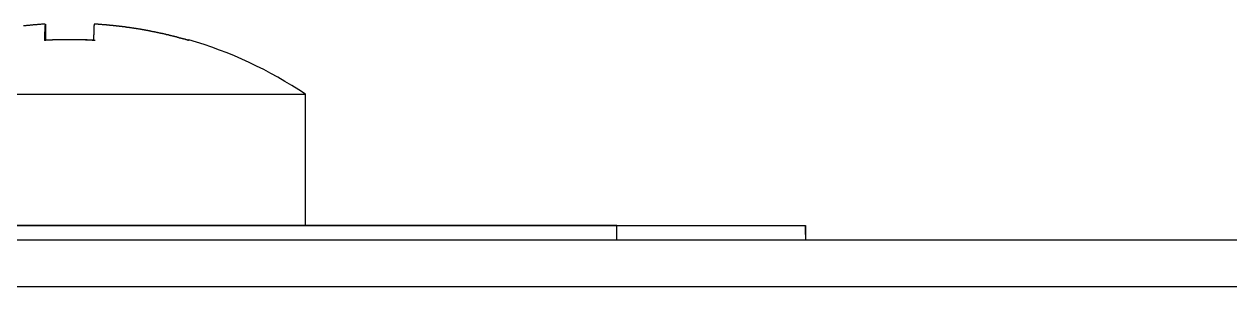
# Model space of a CAD drawing. Extents: x 60 to 297, y 47 to 311.
# Drawn here: x 115.24 to 128.02, y 286.69 to 289.47 of the extents above; entities that cross this region are included whole.
import ezdxf

# ---------------------------------------------------------------- set-up
doc = ezdxf.new("R2010")
doc.units = 0
doc.layers.get('0').update_dxf_attribs({"linetype": 'CONTINUOUS'})

msp = doc.modelspace()

# ---------------------------------------------------------------- linework, layer by layer
at = {"color": 7, "linetype": 'CONTINUOUS'}
for p, q in [((115.461, 289.472), (115.461, 289.3)), ((115.464, 289.472), (115.464, 289.3)), ((115.984, 289.472), (115.984, 289.472)), ((113.222, 288.729), (118.222, 288.729)), ((118.222, 287.337), (118.222, 288.729)), ((98.522, 287.337), (121.522, 287.337)), ((118.872, 287.337), (112.528, 287.337)), ((113.022, 287.337), (118.872, 287.337)), ((121.522, 287.337), (118.222, 287.337)), ((120.522, 287.337), (118.872, 287.337)), ((120.522, 287.337), (118.872, 287.337)), ((121.522, 287.337), (123.522, 287.337)), ((121.522, 287.337), (122.995, 287.337)), ((123.322, 287.337), (123.522, 287.337)), ((123.522, 287.243), (123.522, 287.337)), ((123.522, 287.337), (123.522, 287.187)), ((105.622, 287.187), (139.022, 287.187)), ((139.522, 286.687), (80.522, 286.687))]:
    msp.add_line(p, q, dxfattribs=at)
at = {"color": 9, "linetype": 'CONTINUOUS'}
msp.add_line((121.522, 287.187), (121.522, 287.337), dxfattribs=at)
at = {"color": 7, "linetype": 'CONTINUOUS'}
for points in [[(115.461, 289.472, 0), (115.453, 289.472, 0), (115.445, 289.471, 0), (115.437, 289.471, 0), (115.429, 289.47, 0), (115.421, 289.47, 0), (115.413, 289.469, 0), (115.405, 289.469, 0), (115.397, 289.468, 0), (115.389, 289.467, 0), (115.381, 289.467, 0), (115.374, 289.466, 0), (115.366, 289.466, 0), (115.358, 289.465, 0), (115.35, 289.464, 0), (115.342, 289.464, 0), (115.334, 289.463, 0), (115.326, 289.462, 0), (115.318, 289.462, 0), (115.31, 289.461, 0), (115.302, 289.46, 0), (115.294, 289.459, 0), (115.287, 289.459, 0), (115.279, 289.458, 0), (115.271, 289.457, 0), (115.263, 289.456, 0), (115.255, 289.455, 0), (115.247, 289.455, 0), (115.239, 289.454, 0), (115.231, 289.453, 0)], [(115.461, 289.472, 0), (115.461, 289.472, 0), (115.46, 289.471, 0), (115.46, 289.471, 0), (115.46, 289.47, 0), (115.46, 289.47, 0), (115.46, 289.469, 0), (115.46, 289.469, 0), (115.46, 289.468, 0), (115.46, 289.467, 0), (115.46, 289.467, 0), (115.46, 289.466, 0), (115.46, 289.466, 0), (115.46, 289.465, 0), (115.46, 289.464, 0), (115.46, 289.464, 0), (115.46, 289.463, 0), (115.46, 289.462, 0), (115.46, 289.462, 0), (115.46, 289.461, 0), (115.46, 289.46, 0), (115.46, 289.459, 0), (115.459, 289.459, 0), (115.459, 289.458, 0), (115.459, 289.457, 0), (115.459, 289.456, 0), (115.459, 289.455, 0), (115.459, 289.455, 0), (115.459, 289.454, 0), (115.459, 289.453, 0), (115.459, 289.452, 0), (115.459, 289.451, 0), (115.459, 289.45, 0), (115.459, 289.449, 0), (115.459, 289.448, 0), (115.459, 289.448, 0), (115.459, 289.447, 0), (115.459, 289.446, 0), (115.459, 289.445, 0), (115.459, 289.444, 0), (115.459, 289.443, 0), (115.459, 289.442, 0), (115.458, 289.441, 0), (115.458, 289.439, 0), (115.458, 289.438, 0), (115.458, 289.437, 0), (115.458, 289.436, 0), (115.458, 289.435, 0), (115.458, 289.434, 0), (115.458, 289.433, 0), (115.458, 289.432, 0), (115.458, 289.431, 0), (115.458, 289.429, 0), (115.458, 289.428, 0), (115.458, 289.427, 0), (115.458, 289.426, 0), (115.458, 289.425, 0), (115.458, 289.423, 0), (115.458, 289.422, 0), (115.458, 289.421, 0), (115.458, 289.419, 0), (115.457, 289.418, 0), (115.457, 289.417, 0), (115.457, 289.416, 0), (115.457, 289.414, 0), (115.457, 289.413, 0), (115.457, 289.411, 0), (115.457, 289.41, 0), (115.457, 289.409, 0), (115.457, 289.407, 0), (115.457, 289.406, 0), (115.457, 289.404, 0), (115.457, 289.403, 0), (115.457, 289.401, 0), (115.457, 289.4, 0), (115.457, 289.399, 0), (115.457, 289.397, 0), (115.457, 289.395, 0), (115.457, 289.394, 0), (115.457, 289.392, 0), (115.457, 289.391, 0), (115.456, 289.389, 0), (115.456, 289.388, 0), (115.456, 289.386, 0), (115.456, 289.384, 0), (115.456, 289.383, 0), (115.456, 289.381, 0), (115.456, 289.38, 0), (115.456, 289.378, 0), (115.456, 289.376, 0), (115.456, 289.374, 0), (115.456, 289.373, 0), (115.456, 289.371, 0), (115.456, 289.369, 0), (115.456, 289.368, 0), (115.456, 289.366, 0), (115.456, 289.364, 0), (115.456, 289.362, 0), (115.456, 289.36, 0), (115.456, 289.359, 0), (115.456, 289.357, 0), (115.455, 289.355, 0), (115.455, 289.353, 0), (115.455, 289.351, 0), (115.455, 289.349, 0), (115.455, 289.347, 0), (115.455, 289.345, 0), (115.455, 289.343, 0), (115.455, 289.342, 0), (115.455, 289.34, 0), (115.455, 289.338, 0), (115.455, 289.336, 0), (115.455, 289.334, 0), (115.455, 289.332, 0), (115.455, 289.33, 0), (115.455, 289.328, 0), (115.455, 289.325, 0), (115.455, 289.323, 0), (115.455, 289.321, 0), (115.455, 289.319, 0), (115.455, 289.317, 0), (115.455, 289.315, 0), (115.454, 289.313, 0), (115.454, 289.311, 0), (115.454, 289.309, 0), (115.454, 289.306, 0), (115.454, 289.304, 0), (115.454, 289.302, 0), (115.454, 289.3, 0)], [(115.47, 289.3, 0), (115.47, 289.302, 0), (115.47, 289.304, 0), (115.47, 289.306, 0), (115.47, 289.309, 0), (115.47, 289.311, 0), (115.47, 289.313, 0), (115.47, 289.315, 0), (115.47, 289.317, 0), (115.47, 289.319, 0), (115.47, 289.321, 0), (115.47, 289.323, 0), (115.47, 289.325, 0), (115.47, 289.328, 0), (115.47, 289.33, 0), (115.47, 289.332, 0), (115.47, 289.334, 0), (115.47, 289.336, 0), (115.469, 289.338, 0), (115.469, 289.34, 0), (115.469, 289.342, 0), (115.469, 289.343, 0), (115.469, 289.345, 0), (115.469, 289.347, 0), (115.469, 289.349, 0), (115.469, 289.351, 0), (115.469, 289.353, 0), (115.469, 289.355, 0), (115.469, 289.357, 0), (115.469, 289.359, 0), (115.469, 289.36, 0), (115.469, 289.362, 0), (115.469, 289.364, 0), (115.469, 289.366, 0), (115.469, 289.368, 0), (115.469, 289.369, 0), (115.469, 289.371, 0), (115.469, 289.373, 0), (115.468, 289.374, 0), (115.468, 289.376, 0), (115.468, 289.378, 0), (115.468, 289.38, 0), (115.468, 289.381, 0), (115.468, 289.383, 0), (115.468, 289.384, 0), (115.468, 289.386, 0), (115.468, 289.388, 0), (115.468, 289.389, 0), (115.468, 289.391, 0), (115.468, 289.392, 0), (115.468, 289.394, 0), (115.468, 289.395, 0), (115.468, 289.397, 0), (115.468, 289.399, 0), (115.468, 289.4, 0), (115.468, 289.401, 0), (115.468, 289.403, 0), (115.468, 289.404, 0), (115.467, 289.406, 0), (115.467, 289.407, 0), (115.467, 289.409, 0), (115.467, 289.41, 0), (115.467, 289.411, 0), (115.467, 289.413, 0), (115.467, 289.414, 0), (115.467, 289.416, 0), (115.467, 289.417, 0), (115.467, 289.418, 0), (115.467, 289.419, 0), (115.467, 289.421, 0), (115.467, 289.422, 0), (115.467, 289.423, 0), (115.467, 289.425, 0), (115.467, 289.426, 0), (115.467, 289.427, 0), (115.467, 289.428, 0), (115.467, 289.429, 0), (115.467, 289.431, 0), (115.466, 289.432, 0), (115.466, 289.433, 0), (115.466, 289.434, 0), (115.466, 289.435, 0), (115.466, 289.436, 0), (115.466, 289.437, 0), (115.466, 289.438, 0), (115.466, 289.439, 0), (115.466, 289.441, 0), (115.466, 289.442, 0), (115.466, 289.443, 0), (115.466, 289.444, 0), (115.466, 289.445, 0), (115.466, 289.446, 0), (115.466, 289.447, 0), (115.466, 289.448, 0), (115.466, 289.448, 0), (115.466, 289.449, 0), (115.466, 289.45, 0), (115.466, 289.451, 0), (115.465, 289.452, 0), (115.465, 289.453, 0), (115.465, 289.454, 0), (115.465, 289.455, 0), (115.465, 289.455, 0), (115.465, 289.456, 0), (115.465, 289.457, 0), (115.465, 289.458, 0), (115.465, 289.459, 0), (115.465, 289.459, 0), (115.465, 289.46, 0), (115.465, 289.461, 0), (115.465, 289.462, 0), (115.465, 289.462, 0), (115.465, 289.463, 0), (115.465, 289.464, 0), (115.465, 289.464, 0), (115.465, 289.465, 0), (115.465, 289.466, 0), (115.464, 289.466, 0), (115.464, 289.467, 0), (115.464, 289.467, 0), (115.464, 289.468, 0), (115.464, 289.469, 0), (115.464, 289.469, 0), (115.464, 289.47, 0), (115.464, 289.47, 0), (115.464, 289.471, 0), (115.464, 289.471, 0), (115.464, 289.472, 0), (115.464, 289.472, 0)], [(115.981, 289.472, 0), (115.981, 289.472, 0), (115.98, 289.471, 0), (115.98, 289.471, 0), (115.98, 289.47, 0), (115.98, 289.47, 0), (115.98, 289.469, 0), (115.98, 289.469, 0), (115.98, 289.468, 0), (115.98, 289.467, 0), (115.98, 289.467, 0), (115.98, 289.466, 0), (115.98, 289.466, 0), (115.98, 289.465, 0), (115.98, 289.464, 0), (115.98, 289.464, 0), (115.98, 289.463, 0), (115.98, 289.462, 0), (115.98, 289.462, 0), (115.98, 289.461, 0), (115.98, 289.46, 0), (115.98, 289.459, 0), (115.979, 289.459, 0), (115.979, 289.458, 0), (115.979, 289.457, 0), (115.979, 289.456, 0), (115.979, 289.455, 0), (115.979, 289.455, 0), (115.979, 289.454, 0), (115.979, 289.453, 0), (115.979, 289.452, 0), (115.979, 289.451, 0), (115.979, 289.45, 0), (115.979, 289.449, 0), (115.979, 289.448, 0), (115.979, 289.448, 0), (115.979, 289.447, 0), (115.979, 289.446, 0), (115.979, 289.445, 0), (115.979, 289.444, 0), (115.979, 289.443, 0), (115.978, 289.442, 0), (115.978, 289.441, 0), (115.978, 289.439, 0), (115.978, 289.438, 0), (115.978, 289.437, 0), (115.978, 289.436, 0), (115.978, 289.435, 0), (115.978, 289.434, 0), (115.978, 289.433, 0), (115.978, 289.432, 0), (115.978, 289.431, 0), (115.978, 289.429, 0), (115.978, 289.428, 0), (115.978, 289.427, 0), (115.978, 289.426, 0), (115.978, 289.425, 0), (115.978, 289.423, 0), (115.978, 289.422, 0), (115.978, 289.421, 0), (115.978, 289.419, 0), (115.977, 289.418, 0), (115.977, 289.417, 0), (115.977, 289.416, 0), (115.977, 289.414, 0), (115.977, 289.413, 0), (115.977, 289.411, 0), (115.977, 289.41, 0), (115.977, 289.409, 0), (115.977, 289.407, 0), (115.977, 289.406, 0), (115.977, 289.404, 0), (115.977, 289.403, 0), (115.977, 289.401, 0), (115.977, 289.4, 0), (115.977, 289.399, 0), (115.977, 289.397, 0), (115.977, 289.395, 0), (115.977, 289.394, 0), (115.977, 289.392, 0), (115.977, 289.391, 0), (115.976, 289.389, 0), (115.976, 289.388, 0), (115.976, 289.386, 0), (115.976, 289.384, 0), (115.976, 289.383, 0), (115.976, 289.381, 0), (115.976, 289.38, 0), (115.976, 289.378, 0), (115.976, 289.376, 0), (115.976, 289.374, 0), (115.976, 289.373, 0), (115.976, 289.371, 0), (115.976, 289.369, 0), (115.976, 289.368, 0), (115.976, 289.366, 0), (115.976, 289.364, 0), (115.976, 289.362, 0), (115.976, 289.36, 0), (115.976, 289.359, 0), (115.976, 289.357, 0), (115.975, 289.355, 0), (115.975, 289.353, 0), (115.975, 289.351, 0), (115.975, 289.349, 0), (115.975, 289.347, 0), (115.975, 289.345, 0), (115.975, 289.343, 0), (115.975, 289.342, 0), (115.975, 289.34, 0), (115.975, 289.338, 0), (115.975, 289.336, 0), (115.975, 289.334, 0), (115.975, 289.332, 0), (115.975, 289.33, 0), (115.975, 289.328, 0), (115.975, 289.325, 0), (115.975, 289.323, 0), (115.975, 289.321, 0), (115.975, 289.319, 0), (115.975, 289.317, 0), (115.974, 289.315, 0), (115.974, 289.313, 0), (115.974, 289.311, 0), (115.974, 289.309, 0), (115.974, 289.306, 0), (115.974, 289.304, 0), (115.974, 289.302, 0), (115.974, 289.3, 0)], [(116.979, 289.3, 0), (116.972, 289.302, 0), (116.964, 289.304, 0), (116.956, 289.306, 0), (116.949, 289.309, 0), (116.941, 289.311, 0), (116.933, 289.313, 0), (116.926, 289.315, 0), (116.918, 289.317, 0), (116.91, 289.319, 0), (116.903, 289.321, 0), (116.895, 289.323, 0), (116.887, 289.325, 0), (116.88, 289.328, 0), (116.872, 289.33, 0), (116.864, 289.332, 0), (116.857, 289.334, 0), (116.849, 289.336, 0), (116.841, 289.338, 0), (116.834, 289.34, 0), (116.826, 289.342, 0), (116.818, 289.343, 0), (116.811, 289.345, 0), (116.803, 289.347, 0), (116.795, 289.349, 0), (116.788, 289.351, 0), (116.78, 289.353, 0), (116.772, 289.355, 0), (116.764, 289.357, 0), (116.757, 289.359, 0), (116.749, 289.36, 0), (116.741, 289.362, 0), (116.734, 289.364, 0), (116.726, 289.366, 0), (116.718, 289.368, 0), (116.71, 289.369, 0), (116.703, 289.371, 0), (116.695, 289.373, 0), (116.687, 289.374, 0), (116.679, 289.376, 0), (116.672, 289.378, 0), (116.664, 289.38, 0), (116.656, 289.381, 0), (116.648, 289.383, 0), (116.641, 289.384, 0), (116.633, 289.386, 0), (116.625, 289.388, 0), (116.617, 289.389, 0), (116.61, 289.391, 0), (116.602, 289.392, 0), (116.594, 289.394, 0), (116.586, 289.395, 0), (116.578, 289.397, 0), (116.571, 289.399, 0), (116.563, 289.4, 0), (116.555, 289.401, 0), (116.547, 289.403, 0), (116.539, 289.404, 0), (116.532, 289.406, 0), (116.524, 289.407, 0), (116.516, 289.409, 0), (116.508, 289.41, 0), (116.5, 289.411, 0), (116.493, 289.413, 0), (116.485, 289.414, 0), (116.477, 289.416, 0), (116.469, 289.417, 0), (116.461, 289.418, 0), (116.453, 289.419, 0), (116.446, 289.421, 0), (116.438, 289.422, 0), (116.43, 289.423, 0), (116.422, 289.425, 0), (116.414, 289.426, 0), (116.406, 289.427, 0), (116.399, 289.428, 0), (116.391, 289.429, 0), (116.383, 289.431, 0), (116.375, 289.432, 0), (116.367, 289.433, 0), (116.359, 289.434, 0), (116.352, 289.435, 0), (116.344, 289.436, 0), (116.336, 289.437, 0), (116.328, 289.438, 0), (116.32, 289.439, 0), (116.312, 289.441, 0), (116.304, 289.442, 0), (116.296, 289.443, 0), (116.289, 289.444, 0), (116.281, 289.445, 0), (116.273, 289.446, 0), (116.265, 289.447, 0), (116.257, 289.448, 0), (116.249, 289.448, 0), (116.241, 289.449, 0), (116.233, 289.45, 0), (116.226, 289.451, 0), (116.218, 289.452, 0), (116.21, 289.453, 0), (116.202, 289.454, 0), (116.194, 289.455, 0), (116.186, 289.455, 0), (116.178, 289.456, 0), (116.17, 289.457, 0), (116.162, 289.458, 0), (116.155, 289.459, 0), (116.147, 289.459, 0), (116.139, 289.46, 0), (116.131, 289.461, 0), (116.123, 289.462, 0), (116.115, 289.462, 0), (116.107, 289.463, 0), (116.099, 289.464, 0), (116.091, 289.464, 0), (116.083, 289.465, 0), (116.076, 289.466, 0), (116.068, 289.466, 0), (116.06, 289.467, 0), (116.052, 289.467, 0), (116.044, 289.468, 0), (116.036, 289.469, 0), (116.028, 289.469, 0), (116.02, 289.47, 0), (116.012, 289.47, 0), (116.004, 289.471, 0), (115.996, 289.471, 0), (115.988, 289.472, 0), (115.981, 289.472, 0)], [(116.982, 289.3, 0), (116.975, 289.302, 0), (116.967, 289.304, 0), (116.96, 289.306, 0), (116.952, 289.309, 0), (116.944, 289.311, 0), (116.937, 289.313, 0), (116.929, 289.315, 0), (116.921, 289.317, 0), (116.914, 289.319, 0), (116.906, 289.321, 0), (116.898, 289.323, 0), (116.891, 289.325, 0), (116.883, 289.328, 0), (116.876, 289.33, 0), (116.868, 289.332, 0), (116.86, 289.334, 0), (116.852, 289.336, 0), (116.845, 289.338, 0), (116.837, 289.34, 0), (116.829, 289.342, 0), (116.822, 289.343, 0), (116.814, 289.345, 0), (116.806, 289.347, 0), (116.799, 289.349, 0), (116.791, 289.351, 0), (116.783, 289.353, 0), (116.776, 289.355, 0), (116.768, 289.357, 0), (116.76, 289.359, 0), (116.752, 289.36, 0), (116.745, 289.362, 0), (116.737, 289.364, 0), (116.729, 289.366, 0), (116.721, 289.368, 0), (116.714, 289.369, 0), (116.706, 289.371, 0), (116.698, 289.373, 0), (116.69, 289.374, 0), (116.683, 289.376, 0), (116.675, 289.378, 0), (116.667, 289.38, 0), (116.659, 289.381, 0), (116.652, 289.383, 0), (116.644, 289.384, 0), (116.636, 289.386, 0), (116.628, 289.388, 0), (116.621, 289.389, 0), (116.613, 289.391, 0), (116.605, 289.392, 0), (116.597, 289.394, 0), (116.59, 289.395, 0), (116.582, 289.397, 0), (116.574, 289.399, 0), (116.566, 289.4, 0), (116.558, 289.401, 0), (116.551, 289.403, 0), (116.543, 289.404, 0), (116.535, 289.406, 0), (116.527, 289.407, 0), (116.519, 289.409, 0), (116.512, 289.41, 0), (116.504, 289.411, 0), (116.496, 289.413, 0), (116.488, 289.414, 0), (116.48, 289.416, 0), (116.472, 289.417, 0), (116.465, 289.418, 0), (116.457, 289.419, 0), (116.449, 289.421, 0), (116.441, 289.422, 0), (116.433, 289.423, 0), (116.425, 289.425, 0), (116.418, 289.426, 0), (116.41, 289.427, 0), (116.402, 289.428, 0), (116.394, 289.429, 0), (116.386, 289.431, 0), (116.378, 289.432, 0), (116.371, 289.433, 0), (116.363, 289.434, 0), (116.355, 289.435, 0), (116.347, 289.436, 0), (116.339, 289.437, 0), (116.331, 289.438, 0), (116.323, 289.439, 0), (116.316, 289.441, 0), (116.308, 289.442, 0), (116.3, 289.443, 0), (116.292, 289.444, 0), (116.284, 289.445, 0), (116.276, 289.446, 0), (116.268, 289.447, 0), (116.26, 289.448, 0), (116.253, 289.448, 0), (116.245, 289.449, 0), (116.237, 289.45, 0), (116.229, 289.451, 0), (116.221, 289.452, 0), (116.213, 289.453, 0), (116.205, 289.454, 0), (116.197, 289.455, 0), (116.19, 289.455, 0), (116.182, 289.456, 0), (116.174, 289.457, 0), (116.166, 289.458, 0), (116.158, 289.459, 0), (116.15, 289.459, 0), (116.142, 289.46, 0), (116.134, 289.461, 0), (116.126, 289.462, 0), (116.118, 289.462, 0), (116.111, 289.463, 0), (116.103, 289.464, 0), (116.095, 289.464, 0), (116.087, 289.465, 0), (116.079, 289.466, 0), (116.071, 289.466, 0), (116.063, 289.467, 0), (116.055, 289.467, 0), (116.047, 289.468, 0), (116.039, 289.469, 0), (116.031, 289.469, 0), (116.024, 289.47, 0), (116.016, 289.47, 0), (116.008, 289.471, 0), (116, 289.471, 0), (115.992, 289.472, 0), (115.984, 289.472, 0)], [(115.974, 289.3, 0), (115.97, 289.3, 0), (115.966, 289.3, 0), (115.962, 289.3, 0), (115.958, 289.301, 0), (115.954, 289.301, 0), (115.95, 289.301, 0), (115.946, 289.301, 0), (115.942, 289.301, 0), (115.938, 289.302, 0), (115.934, 289.302, 0), (115.929, 289.302, 0), (115.925, 289.302, 0), (115.921, 289.302, 0), (115.917, 289.302, 0), (115.913, 289.303, 0), (115.909, 289.303, 0), (115.905, 289.303, 0), (115.901, 289.303, 0), (115.897, 289.303, 0), (115.893, 289.303, 0), (115.889, 289.304, 0), (115.885, 289.304, 0), (115.881, 289.304, 0), (115.877, 289.304, 0), (115.873, 289.304, 0), (115.869, 289.304, 0), (115.865, 289.304, 0), (115.86, 289.304, 0), (115.856, 289.305, 0), (115.852, 289.305, 0), (115.848, 289.305, 0), (115.844, 289.305, 0), (115.84, 289.305, 0), (115.836, 289.305, 0), (115.832, 289.305, 0), (115.828, 289.305, 0), (115.824, 289.305, 0), (115.82, 289.305, 0), (115.816, 289.306, 0), (115.812, 289.306, 0), (115.808, 289.306, 0), (115.804, 289.306, 0), (115.799, 289.306, 0), (115.795, 289.306, 0), (115.791, 289.306, 0), (115.787, 289.306, 0), (115.783, 289.306, 0), (115.779, 289.306, 0), (115.775, 289.306, 0), (115.771, 289.306, 0), (115.767, 289.306, 0), (115.763, 289.306, 0), (115.759, 289.306, 0), (115.755, 289.306, 0), (115.751, 289.306, 0), (115.747, 289.306, 0), (115.743, 289.307, 0), (115.739, 289.307, 0), (115.734, 289.307, 0), (115.73, 289.307, 0), (115.726, 289.307, 0), (115.722, 289.307, 0), (115.718, 289.307, 0), (115.714, 289.307, 0), (115.71, 289.307, 0), (115.706, 289.307, 0), (115.702, 289.307, 0), (115.698, 289.307, 0), (115.694, 289.307, 0), (115.69, 289.307, 0), (115.686, 289.307, 0), (115.682, 289.306, 0), (115.678, 289.306, 0), (115.673, 289.306, 0), (115.669, 289.306, 0), (115.665, 289.306, 0), (115.661, 289.306, 0), (115.657, 289.306, 0), (115.653, 289.306, 0), (115.649, 289.306, 0), (115.645, 289.306, 0), (115.641, 289.306, 0), (115.637, 289.306, 0), (115.633, 289.306, 0), (115.629, 289.306, 0), (115.625, 289.306, 0), (115.621, 289.306, 0), (115.617, 289.306, 0), (115.613, 289.306, 0), (115.608, 289.305, 0), (115.604, 289.305, 0), (115.6, 289.305, 0), (115.596, 289.305, 0), (115.592, 289.305, 0), (115.588, 289.305, 0), (115.584, 289.305, 0), (115.58, 289.305, 0), (115.576, 289.305, 0), (115.572, 289.305, 0), (115.568, 289.304, 0), (115.564, 289.304, 0), (115.56, 289.304, 0), (115.556, 289.304, 0), (115.552, 289.304, 0), (115.548, 289.304, 0), (115.543, 289.304, 0), (115.539, 289.304, 0), (115.535, 289.303, 0), (115.531, 289.303, 0), (115.527, 289.303, 0), (115.523, 289.303, 0), (115.519, 289.303, 0), (115.515, 289.303, 0), (115.511, 289.302, 0), (115.507, 289.302, 0), (115.503, 289.302, 0), (115.499, 289.302, 0), (115.495, 289.302, 0), (115.491, 289.302, 0), (115.487, 289.301, 0), (115.483, 289.301, 0), (115.479, 289.301, 0), (115.474, 289.301, 0), (115.47, 289.301, 0), (115.466, 289.3, 0), (115.462, 289.3, 0), (115.458, 289.3, 0), (115.454, 289.3, 0)], [(115.99, 289.3, 0), (115.988, 289.3, 0), (115.986, 289.3, 0), (115.984, 289.3, 0), (115.982, 289.3, 0), (115.98, 289.3, 0), (115.978, 289.3, 0), (115.976, 289.301, 0), (115.974, 289.301, 0), (115.972, 289.301, 0), (115.969, 289.301, 0), (115.967, 289.301, 0), (115.965, 289.301, 0), (115.963, 289.301, 0), (115.961, 289.301, 0), (115.959, 289.301, 0), (115.957, 289.301, 0), (115.955, 289.302, 0), (115.953, 289.302, 0), (115.951, 289.302, 0), (115.949, 289.302, 0), (115.946, 289.302, 0), (115.944, 289.302, 0), (115.942, 289.302, 0), (115.94, 289.302, 0), (115.938, 289.302, 0), (115.936, 289.302, 0), (115.934, 289.302, 0), (115.932, 289.302, 0), (115.93, 289.303, 0), (115.928, 289.303, 0), (115.925, 289.303, 0), (115.923, 289.303, 0), (115.921, 289.303, 0), (115.919, 289.303, 0), (115.917, 289.303, 0), (115.915, 289.303, 0), (115.913, 289.303, 0), (115.911, 289.303, 0), (115.909, 289.303, 0), (115.907, 289.303, 0), (115.905, 289.304, 0), (115.902, 289.304, 0), (115.9, 289.304, 0), (115.898, 289.304, 0), (115.896, 289.304, 0), (115.894, 289.304, 0), (115.892, 289.304, 0), (115.89, 289.304, 0), (115.888, 289.304, 0), (115.886, 289.304, 0), (115.884, 289.304, 0), (115.882, 289.304, 0), (115.879, 289.304, 0), (115.877, 289.304, 0), (115.875, 289.304, 0), (115.873, 289.305, 0), (115.871, 289.305, 0), (115.869, 289.305, 0), (115.867, 289.305, 0), (115.865, 289.305, 0), (115.863, 289.305, 0), (115.861, 289.305, 0), (115.858, 289.305, 0), (115.856, 289.305, 0), (115.854, 289.305, 0), (115.852, 289.305, 0), (115.85, 289.305, 0), (115.848, 289.305, 0), (115.846, 289.305, 0), (115.844, 289.305, 0), (115.842, 289.305, 0), (115.84, 289.305, 0), (115.838, 289.305, 0), (115.835, 289.305, 0), (115.833, 289.306, 0), (115.831, 289.306, 0), (115.829, 289.306, 0), (115.827, 289.306, 0), (115.825, 289.306, 0), (115.823, 289.306, 0), (115.821, 289.306, 0), (115.819, 289.306, 0), (115.817, 289.306, 0), (115.814, 289.306, 0), (115.812, 289.306, 0), (115.81, 289.306, 0), (115.808, 289.306, 0), (115.806, 289.306, 0), (115.804, 289.306, 0), (115.802, 289.306, 0), (115.8, 289.306, 0), (115.798, 289.306, 0), (115.796, 289.306, 0), (115.794, 289.306, 0), (115.791, 289.306, 0), (115.789, 289.306, 0), (115.787, 289.306, 0), (115.785, 289.306, 0), (115.783, 289.306, 0), (115.781, 289.306, 0), (115.779, 289.306, 0), (115.777, 289.306, 0), (115.775, 289.306, 0), (115.773, 289.306, 0), (115.77, 289.306, 0), (115.768, 289.306, 0), (115.766, 289.306, 0), (115.764, 289.306, 0), (115.762, 289.307, 0), (115.76, 289.307, 0), (115.758, 289.307, 0), (115.756, 289.307, 0), (115.754, 289.307, 0), (115.752, 289.307, 0), (115.75, 289.307, 0), (115.747, 289.307, 0), (115.745, 289.307, 0), (115.743, 289.307, 0), (115.741, 289.307, 0), (115.739, 289.307, 0), (115.737, 289.307, 0), (115.735, 289.307, 0), (115.733, 289.307, 0), (115.731, 289.307, 0), (115.729, 289.307, 0), (115.726, 289.307, 0), (115.724, 289.307, 0), (115.722, 289.307, 0)], [(116.984, 289.307, 0), (116.984, 289.307, 0), (116.984, 289.307, 0), (116.984, 289.307, 0), (116.984, 289.307, 0), (116.984, 289.307, 0), (116.984, 289.307, 0), (116.984, 289.307, 0), (116.984, 289.307, 0), (116.984, 289.307, 0), (116.984, 289.307, 0), (116.984, 289.307, 0), (116.984, 289.307, 0), (116.984, 289.307, 0), (116.984, 289.307, 0), (116.984, 289.307, 0), (116.984, 289.307, 0), (116.984, 289.307, 0), (116.984, 289.307, 0), (116.984, 289.307, 0), (116.984, 289.306, 0), (116.984, 289.306, 0), (116.984, 289.306, 0), (116.984, 289.306, 0), (116.984, 289.306, 0), (116.984, 289.306, 0), (116.984, 289.306, 0), (116.984, 289.306, 0), (116.984, 289.306, 0), (116.984, 289.306, 0), (116.984, 289.306, 0), (116.984, 289.306, 0), (116.984, 289.306, 0), (116.984, 289.306, 0), (116.984, 289.306, 0), (116.984, 289.306, 0), (116.984, 289.306, 0), (116.983, 289.306, 0), (116.983, 289.306, 0), (116.983, 289.306, 0), (116.983, 289.306, 0), (116.983, 289.306, 0), (116.983, 289.306, 0), (116.983, 289.306, 0), (116.983, 289.306, 0), (116.983, 289.306, 0), (116.983, 289.306, 0), (116.983, 289.306, 0), (116.983, 289.306, 0), (116.983, 289.306, 0), (116.983, 289.306, 0), (116.983, 289.306, 0), (116.983, 289.306, 0), (116.983, 289.306, 0), (116.983, 289.305, 0), (116.983, 289.305, 0), (116.983, 289.305, 0), (116.983, 289.305, 0), (116.983, 289.305, 0), (116.983, 289.305, 0), (116.983, 289.305, 0), (116.983, 289.305, 0), (116.983, 289.305, 0), (116.983, 289.305, 0), (116.983, 289.305, 0), (116.983, 289.305, 0), (116.982, 289.305, 0), (116.982, 289.305, 0), (116.982, 289.305, 0), (116.982, 289.305, 0), (116.982, 289.305, 0), (116.982, 289.305, 0), (116.982, 289.305, 0), (116.982, 289.304, 0), (116.982, 289.304, 0), (116.982, 289.304, 0), (116.982, 289.304, 0), (116.982, 289.304, 0), (116.982, 289.304, 0), (116.982, 289.304, 0), (116.982, 289.304, 0), (116.982, 289.304, 0), (116.982, 289.304, 0), (116.982, 289.304, 0), (116.982, 289.304, 0), (116.982, 289.304, 0), (116.982, 289.304, 0), (116.982, 289.304, 0), (116.981, 289.303, 0), (116.981, 289.303, 0), (116.981, 289.303, 0), (116.981, 289.303, 0), (116.981, 289.303, 0), (116.981, 289.303, 0), (116.981, 289.303, 0), (116.981, 289.303, 0), (116.981, 289.303, 0), (116.981, 289.303, 0), (116.981, 289.303, 0), (116.981, 289.303, 0), (116.981, 289.302, 0), (116.981, 289.302, 0), (116.981, 289.302, 0), (116.981, 289.302, 0), (116.981, 289.302, 0), (116.981, 289.302, 0), (116.981, 289.302, 0), (116.98, 289.302, 0), (116.98, 289.302, 0), (116.98, 289.302, 0), (116.98, 289.302, 0), (116.98, 289.302, 0), (116.98, 289.301, 0), (116.98, 289.301, 0), (116.98, 289.301, 0), (116.98, 289.301, 0), (116.98, 289.301, 0), (116.98, 289.301, 0), (116.98, 289.301, 0), (116.98, 289.301, 0), (116.98, 289.301, 0), (116.98, 289.301, 0), (116.98, 289.3, 0), (116.979, 289.3, 0), (116.979, 289.3, 0), (116.979, 289.3, 0), (116.979, 289.3, 0), (116.979, 289.3, 0), (116.979, 289.3, 0)]]:
    msp.add_polyline3d(points, dxfattribs=at)
msp.add_arc((115.722, 284.987), 4.5, 56.251, 73.7139, dxfattribs=at)

doc.saveas('drawing.dxf')
